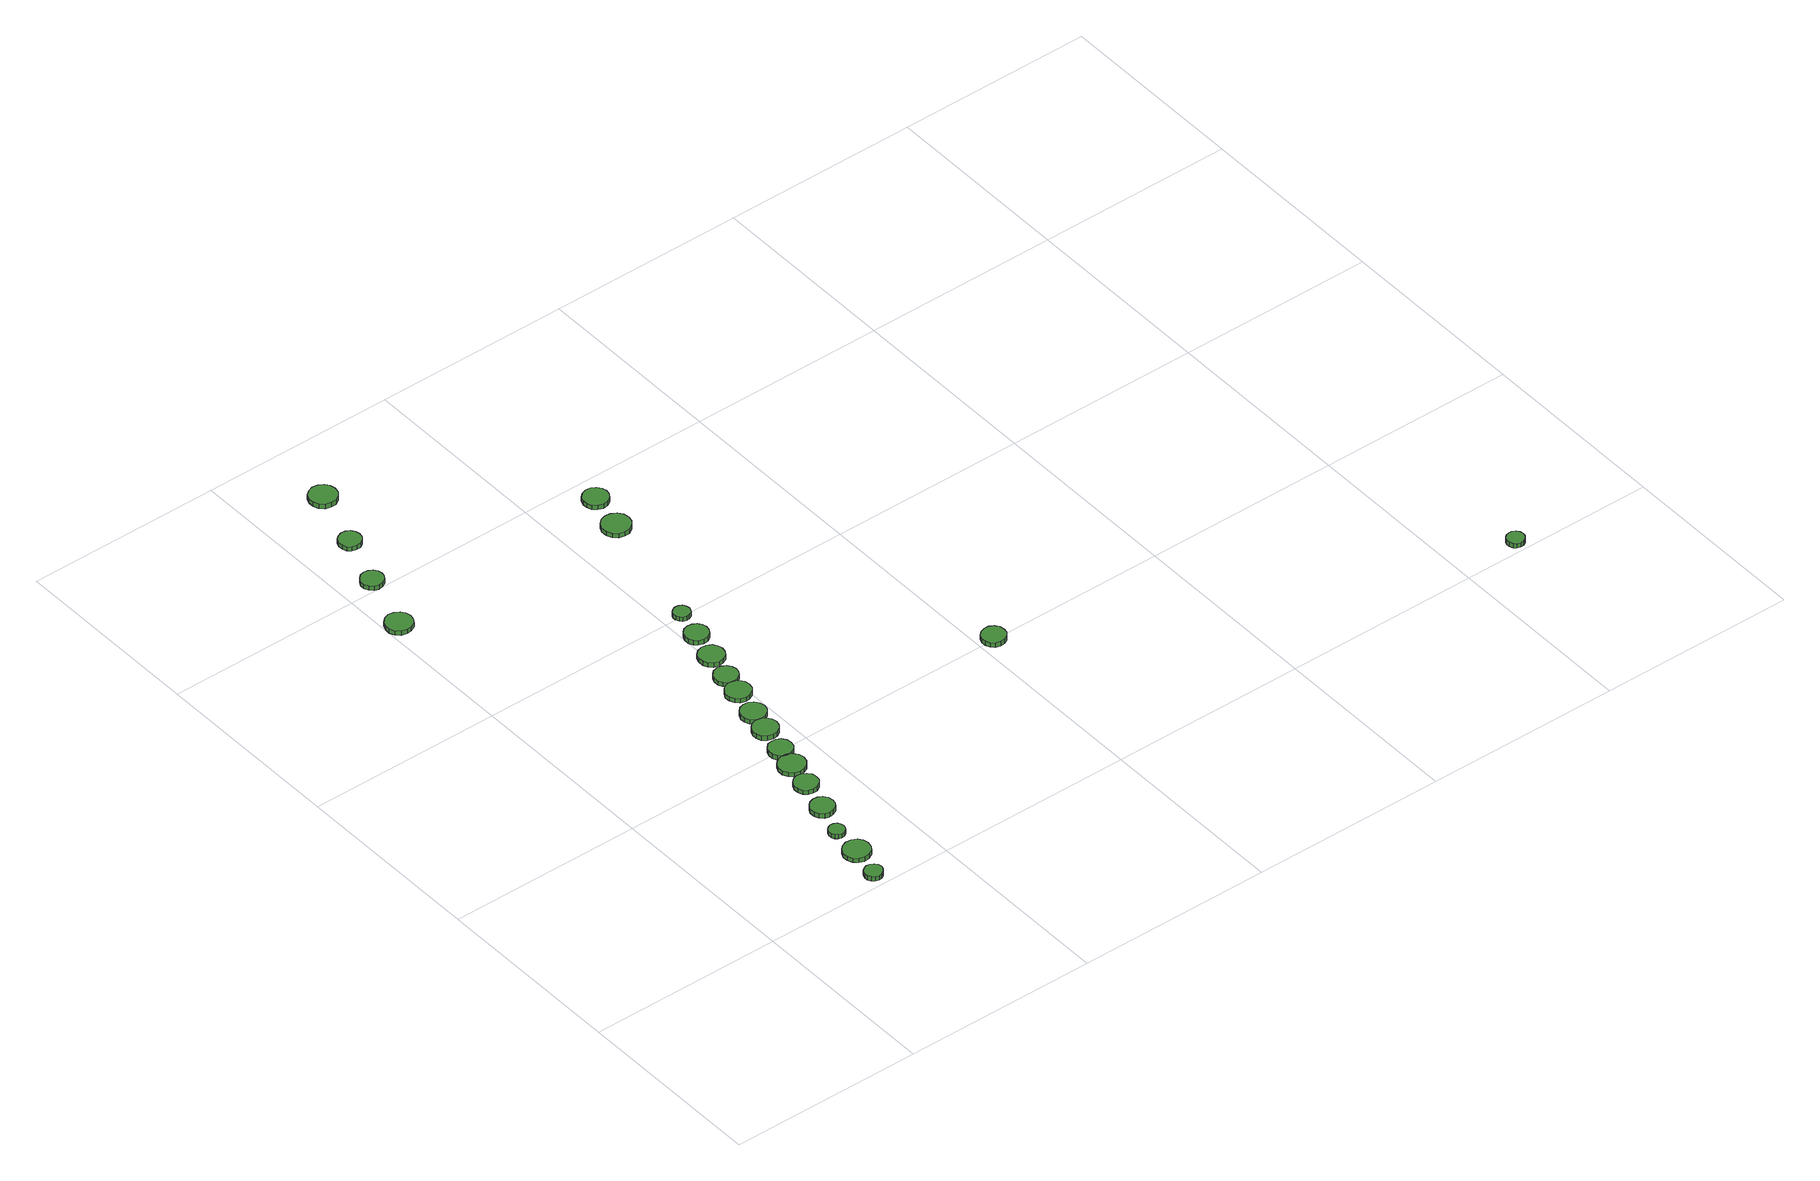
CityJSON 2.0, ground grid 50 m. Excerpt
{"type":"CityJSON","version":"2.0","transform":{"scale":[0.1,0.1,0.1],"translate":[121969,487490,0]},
"CityObjects":{
"tree1":{"type":"SolitaryVegetationObject","attributes":{"function":"something"},"geometry":[{"type":"MultiSurface","lod":"1","boundaries":[[[0,1,2,3,4,5,6,7,8,9,10,11,12,13,14]],[[15,16,17,18,19,20,21,22,23,24,25,26,27,28,29]],[[0,29,28,1]],[[1,28,27,2]],[[2,27,26,3]],[[3,26,25,4]],[[4,25,24,5]],[[5,24,23,6]],[[6,23,22,7]],[[7,22,21,8]],[[8,21,20,9]],[[9,20,19,10]],[[10,19,18,11]],[[11,18,17,12]],[[12,17,16,13]],[[13,16,15,14]],[[14,15,29,0]]]}]},
"tree2":{"type":"SolitaryVegetationObject","attributes":{"function":"something"},"geometry":[{"type":"MultiSurface","lod":"1","boundaries":[[[30,31,32,33,34,35,36,37,38,39,40,41,42,43,44]],[[45,46,47,48,49,50,51,52,53,54,55,56,57,58,59]],[[30,59,58,31]],[[31,58,57,32]],[[32,57,56,33]],[[33,56,55,34]],[[34,55,54,35]],[[35,54,53,36]],[[36,53,52,37]],[[37,52,51,38]],[[38,51,50,39]],[[39,50,49,40]],[[40,49,48,41]],[[41,48,47,42]],[[42,47,46,43]],[[43,46,45,44]],[[44,45,59,30]]]}]},
"tree3":{"type":"SolitaryVegetationObject","attributes":{"function":"something"},"geometry":[{"type":"MultiSurface","lod":"1","boundaries":[[[60,61,62,63,64,65,66,67,68,69,70,71,72,73,74]],[[75,76,77,78,79,80,81,82,83,84,85,86,87,88,89]],[[60,89,88,61]],[[61,88,87,62]],[[62,87,86,63]],[[63,86,85,64]],[[64,85,84,65]],[[65,84,83,66]],[[66,83,82,67]],[[67,82,81,68]],[[68,81,80,69]],[[69,80,79,70]],[[70,79,78,71]],[[71,78,77,72]],[[72,77,76,73]],[[73,76,75,74]],[[74,75,89,60]]]}]},
"tree4":{"type":"SolitaryVegetationObject","attributes":{"function":"something"},"geometry":[{"type":"MultiSurface","lod":"1","boundaries":[[[90,91,92,93,94,95,96,97,98,99,100,101,102,103,104]],[[105,106,107,108,109,110,111,112,113,114,115,116,117,118,119]],[[90,119,118,91]],[[91,118,117,92]],[[92,117,116,93]],[[93,116,115,94]],[[94,115,114,95]],[[95,114,113,96]],[[96,113,112,97]],[[97,112,111,98]],[[98,111,110,99]],[[99,110,109,100]],[[100,109,108,101]],[[101,108,107,102]],[[102,107,106,103]],[[103,106,105,104]],[[104,105,119,90]]]}]},
"tree5":{"type":"SolitaryVegetationObject","attributes":{"function":"something"},"geometry":[{"type":"MultiSurface","lod":"1","boundaries":[[[120,121,122,123,124,125,126,127,128,129,130,131,132,133,134]],[[135,136,137,138,139,140,141,142,143,144,145,146,147,148,149]],[[120,149,148,121]],[[121,148,147,122]],[[122,147,146,123]],[[123,146,145,124]],[[124,145,144,125]],[[125,144,143,126]],[[126,143,142,127]],[[127,142,141,128]],[[128,141,140,129]],[[129,140,139,130]],[[130,139,138,131]],[[131,138,137,132]],[[132,137,136,133]],[[133,136,135,134]],[[134,135,149,120]]]}]},
"tree6":{"type":"SolitaryVegetationObject","attributes":{"function":"something"},"geometry":[{"type":"MultiSurface","lod":"1","boundaries":[[[150,151,152,153,154,155,156,157,158,159,160,161,162,163,164]],[[165,166,167,168,169,170,171,172,173,174,175,176,177,178,179]],[[150,179,178,151]],[[151,178,177,152]],[[152,177,176,153]],[[153,176,175,154]],[[154,175,174,155]],[[155,174,173,156]],[[156,173,172,157]],[[157,172,171,158]],[[158,171,170,159]],[[159,170,169,160]],[[160,169,168,161]],[[161,168,167,162]],[[162,167,166,163]],[[163,166,165,164]],[[164,165,179,150]]]}]},
"tree7":{"type":"SolitaryVegetationObject","attributes":{"function":"something"},"geometry":[{"type":"MultiSurface","lod":"1","boundaries":[[[180,181,182,183,184,185,186,187,188,189,190,191,192,193,194]],[[195,196,197,198,199,200,201,202,203,204,205,206,207,208,209]],[[180,209,208,181]],[[181,208,207,182]],[[182,207,206,183]],[[183,206,205,184]],[[184,205,204,185]],[[185,204,203,186]],[[186,203,202,187]],[[187,202,201,188]],[[188,201,200,189]],[[189,200,199,190]],[[190,199,198,191]],[[191,198,197,192]],[[192,197,196,193]],[[193,196,195,194]],[[194,195,209,180]]]}]},
"tree8":{"type":"SolitaryVegetationObject","attributes":{"function":"something"},"geometry":[{"type":"MultiSurface","lod":"1","boundaries":[[[210,211,212,213,214,215,216,217,218,219,220,221,222,223,224]],[[225,226,227,228,229,230,231,232,233,234,235,236,237,238,239]],[[210,239,238,211]],[[211,238,237,212]],[[212,237,236,213]],[[213,236,235,214]],[[214,235,234,215]],[[215,234,233,216]],[[216,233,232,217]],[[217,232,231,218]],[[218,231,230,219]],[[219,230,229,220]],[[220,229,228,221]],[[221,228,227,222]],[[222,227,226,223]],[[223,226,225,224]],[[224,225,239,210]]]}]},
"tree9":{"type":"SolitaryVegetationObject","attributes":{"function":"something"},"geometry":[{"type":"MultiSurface","lod":"1","boundaries":[[[240,241,242,243,244,245,246,247,248,249,250,251,252,253,254]],[[255,256,257,258,259,260,261,262,263,264,265,266,267,268,269]],[[240,269,268,241]],[[241,268,267,242]],[[242,267,266,243]],[[243,266,265,244]],[[244,265,264,245]],[[245,264,263,246]],[[246,263,262,247]],[[247,262,261,248]],[[248,261,260,249]],[[249,260,259,250]],[[250,259,258,251]],[[251,258,257,252]],[[252,257,256,253]],[[253,256,255,254]],[[254,255,269,240]]]}]},
"tree10":{"type":"SolitaryVegetationObject","attributes":{"function":"something"},"geometry":[{"type":"MultiSurface","lod":"1","boundaries":[[[270,271,272,273,274,275,276,277,278,279,280,281,282,283,284]],[[285,286,287,288,289,290,291,292,293,294,295,296,297,298,299]],[[270,299,298,271]],[[271,298,297,272]],[[272,297,296,273]],[[273,296,295,274]],[[274,295,294,275]],[[275,294,293,276]],[[276,293,292,277]],[[277,292,291,278]],[[278,291,290,279]],[[279,290,289,280]],[[280,289,288,281]],[[281,288,287,282]],[[282,287,286,283]],[[283,286,285,284]],[[284,285,299,270]]]}]},
"tree11":{"type":"SolitaryVegetationObject","attributes":{"function":"something"},"geometry":[{"type":"MultiSurface","lod":"1","boundaries":[[[300,301,302,303,304,305,306,307,308,309,310,311,312,313,314]],[[315,316,317,318,319,320,321,322,323,324,325,326,327,328,329]],[[300,329,328,301]],[[301,328,327,302]],[[302,327,326,303]],[[303,326,325,304]],[[304,325,324,305]],[[305,324,323,306]],[[306,323,322,307]],[[307,322,321,308]],[[308,321,320,309]],[[309,320,319,310]],[[310,319,318,311]],[[311,318,317,312]],[[312,317,316,313]],[[313,316,315,314]],[[314,315,329,300]]]}]},
"tree12":{"type":"SolitaryVegetationObject","attributes":{"function":"something"},"geometry":[{"type":"MultiSurface","lod":"1","boundaries":[[[330,331,332,333,334,335,336,337,338,339,340,341,342,343,344]],[[345,346,347,348,349,350,351,352,353,354,355,356,357,358,359]],[[330,359,358,331]],[[331,358,357,332]],[[332,357,356,333]],[[333,356,355,334]],[[334,355,354,335]],[[335,354,353,336]],[[336,353,352,337]],[[337,352,351,338]],[[338,351,350,339]],[[339,350,349,340]],[[340,349,348,341]],[[341,348,347,342]],[[342,347,346,343]],[[343,346,345,344]],[[344,345,359,330]]]}]},
"tree13":{"type":"SolitaryVegetationObject","attributes":{"function":"something"},"geometry":[{"type":"MultiSurface","lod":"1","boundaries":[[[360,361,362,363,364,365,366,367,368,369,370,371,372,373,374]],[[375,376,377,378,379,380,381,382,383,384,385,386,387,388,389]],[[360,389,388,361]],[[361,388,387,362]],[[362,387,386,363]],[[363,386,385,364]],[[364,385,384,365]],[[365,384,383,366]],[[366,383,382,367]],[[367,382,381,368]],[[368,381,380,369]],[[369,380,379,370]],[[370,379,378,371]],[[371,378,377,372]],[[372,377,376,373]],[[373,376,375,374]],[[374,375,389,360]]]}]},
"tree14":{"type":"SolitaryVegetationObject","attributes":{"function":"something"},"geometry":[{"type":"MultiSurface","lod":"1","boundaries":[[[390,391,392,393,394,395,396,397,398,399,400,401,402,403,404]],[[405,406,407,408,409,410,411,412,413,414,415,416,417,418,419]],[[390,419,418,391]],[[391,418,417,392]],[[392,417,416,393]],[[393,416,415,394]],[[394,415,414,395]],[[395,414,413,396]],[[396,413,412,397]],[[397,412,411,398]],[[398,411,410,399]],[[399,410,409,400]],[[400,409,408,401]],[[401,408,407,402]],[[402,407,406,403]],[[403,406,405,404]],[[404,405,419,390]]]}]},
"tree15":{"type":"SolitaryVegetationObject","attributes":{"function":"something"},"geometry":[{"type":"MultiSurface","lod":"1","boundaries":[[[420,421,422,423,424,425,426,427,428,429,430,431,432,433,434]],[[435,436,437,438,439,440,441,442,443,444,445,446,447,448,449]],[[420,449,448,421]],[[421,448,447,422]],[[422,447,446,423]],[[423,446,445,424]],[[424,445,444,425]],[[425,444,443,426]],[[426,443,442,427]],[[427,442,441,428]],[[428,441,440,429]],[[429,440,439,430]],[[430,439,438,431]],[[431,438,437,432]],[[432,437,436,433]],[[433,436,435,434]],[[434,435,449,420]]]}]},
"tree16":{"type":"SolitaryVegetationObject","attributes":{"function":"something"},"geometry":[{"type":"MultiSurface","lod":"1","boundaries":[[[450,451,452,453,454,455,456,457,458,459,460,461,462,463,464]],[[465,466,467,468,469,470,471,472,473,474,475,476,477,478,479]],[[450,479,478,451]],[[451,478,477,452]],[[452,477,476,453]],[[453,476,475,454]],[[454,475,474,455]],[[455,474,473,456]],[[456,473,472,457]],[[457,472,471,458]],[[458,471,470,459]],[[459,470,469,460]],[[460,469,468,461]],[[461,468,467,462]],[[462,467,466,463]],[[463,466,465,464]],[[464,465,479,450]]]}]},
"tree17":{"type":"SolitaryVegetationObject","attributes":{"function":"something"},"geometry":[{"type":"MultiSurface","lod":"1","boundaries":[[[480,481,482,483,484,485,486,487,488,489,490,491,492,493,494]],[[495,496,497,498,499,500,501,502,503,504,505,506,507,508,509]],[[480,509,508,481]],[[481,508,507,482]],[[482,507,506,483]],[[483,506,505,484]],[[484,505,504,485]],[[485,504,503,486]],[[486,503,502,487]],[[487,502,501,488]],[[488,501,500,489]],[[489,500,499,490]],[[490,499,498,491]],[[491,498,497,492]],[[492,497,496,493]],[[493,496,495,494]],[[494,495,509,480]]]}]},
"tree18":{"type":"SolitaryVegetationObject","attributes":{"function":"something"},"geometry":[{"type":"MultiSurface","lod":"1","boundaries":[[[510,511,512,513,514,515,516,517,518,519,520,521,522,523,524]],[[525,526,527,528,529,530,531,532,533,534,535,536,537,538,539]],[[510,539,538,511]],[[511,538,537,512]],[[512,537,536,513]],[[513,536,535,514]],[[514,535,534,515]],[[515,534,533,516]],[[516,533,532,517]],[[517,532,531,518]],[[518,531,530,519]],[[519,530,529,520]],[[520,529,528,521]],[[521,528,527,522]],[[522,527,526,523]],[[523,526,525,524]],[[524,525,539,510]]]}]},
"tree19":{"type":"SolitaryVegetationObject","attributes":{"function":"something"},"geometry":[{"type":"MultiSurface","lod":"1","boundaries":[[[540,541,542,543,544,545,546,547,548,549,550,551,552,553,554]],[[555,556,557,558,559,560,561,562,563,564,565,566,567,568,569]],[[540,569,568,541]],[[541,568,567,542]],[[542,567,566,543]],[[543,566,565,544]],[[544,565,564,545]],[[545,564,563,546]],[[546,563,562,547]],[[547,562,561,548]],[[548,561,560,549]],[[549,560,559,550]],[[550,559,558,551]],[[551,558,557,552]],[[552,557,556,553]],[[553,556,555,554]],[[554,555,569,540]]]}]},
"tree20":{"type":"SolitaryVegetationObject","attributes":{"function":"something"},"geometry":[{"type":"MultiSurface","lod":"1","boundaries":[[[570,571,572,573,574,575,576,577,578,579,580,581,582,583,584]],[[585,586,587,588,589,590,591,592,593,594,595,596,597,598,599]],[[570,599,598,571]],[[571,598,597,572]],[[572,597,596,573]],[[573,596,595,574]],[[574,595,594,575]],[[575,594,593,576]],[[576,593,592,577]],[[577,592,591,578]],[[578,591,590,579]],[[579,590,589,580]],[[580,589,588,581]],[[581,588,587,582]],[[582,587,586,583]],[[583,586,585,584]],[[584,585,599,570]]]}]},
"tree21":{"type":"SolitaryVegetationObject","attributes":{"function":"something"},"geometry":[{"type":"MultiSurface","lod":"1","boundaries":[[[600,601,602,603,604,605,606,607,608,609,610,611,612,613,614]],[[615,616,617,618,619,620,621,622,623,624,625,626,627,628,629]],[[600,629,628,601]],[[601,628,627,602]],[[602,627,626,603]],[[603,626,625,604]],[[604,625,624,605]],[[605,624,623,606]],[[606,623,622,607]],[[607,622,621,608]],[[608,621,620,609]],[[609,620,619,610]],[[610,619,618,611]],[[611,618,617,612]],[[612,617,616,613]],[[613,616,615,614]],[[614,615,629,600]]]}]},
"tree22":{"type":"SolitaryVegetationObject","attributes":{"function":"something"},"geometry":[{"type":"MultiSurface","lod":"1","boundaries":[[[630,631,632,633,634,635,636,637,638,639,640,641,642,643,644]],[[645,646,647,648,649,650,651,652,653,654,655,656,657,658,659]],[[630,659,658,631]],[[631,658,657,632]],[[632,657,656,633]],[[633,656,655,634]],[[634,655,654,635]],[[635,654,653,636]],[[636,653,652,637]],[[637,652,651,638]],[[638,651,650,639]],[[639,650,649,640]],[[640,649,648,641]],[[641,648,647,642]],[[642,647,646,643]],[[643,646,645,644]],[[644,645,659,630]]]}]}
},
"vertices":[
[343,37,15],[341,46,15],[335,53,15],[327,58,15],[318,59,15],[309,56,15],[302,50,15],[298,41,15],[298,32,15],[302,23,15],[309,17,15],[318,14,15],[327,15,15],[335,20,15],[341,27,15],[341,27,2],[335,20,2],[327,15,2],[318,14,2],[309,17,2],[302,23,2],[298,32,2],[298,41,2],[302,50,2],[309,56,2],[318,59,2],[327,58,2],[335,53,2],[341,46,2],[343,37,2],
[372,119,14],[369,133,14],[361,144,14],[348,151,14],[334,152,14],[321,148,14],[311,139,14],[305,126,14],[305,112,14],[311,99,14],[321,90,14],[334,85,14],[348,87,14],[361,94,14],[369,105,14],[369,105,2],[361,94,2],[348,87,2],[334,85,2],[321,90,2],[311,99,2],[305,112,2],[305,126,2],[311,139,2],[321,148,2],[334,152,2],[348,151,2],[361,144,2],[369,133,2],[372,119,2],
[367,201,13],[365,209,13],[361,216,13],[353,220,13],[345,221,13],[337,218,13],[331,213,13],[328,205,13],[328,197,13],[331,189,13],[337,184,13],[345,181,13],[353,182,13],[361,186,13],[365,193,13],[365,193,1],[361,186,1],[353,182,1],[345,181,1],[337,184,1],[331,189,1],[328,197,1],[328,205,1],[331,213,1],[337,218,1],[345,221,1],[353,220,1],[361,216,1],[365,209,1],[367,201,1],
[67,1370,16],[64,1384,16],[56,1395,16],[43,1402,16],[30,1404,16],[16,1400,16],[6,1390,16],[0,1377,16],[0,1363,16],[6,1351,16],[16,1341,16],[30,1337,16],[43,1338,16],[56,1345,16],[64,1357,16],[64,1357,4],[56,1345,4],[43,1338,4],[30,1337,4],[16,1341,4],[6,1351,4],[0,1363,4],[0,1377,4],[6,1390,4],[16,1400,4],[30,1404,4],[43,1402,4],[56,1395,4],[64,1384,4],[67,1370,4],
[403,284,14],[400,297,14],[393,307,14],[382,313,14],[370,314,14],[358,310,14],[349,302,14],[344,291,14],[344,278,14],[349,267,14],[358,258,14],[370,255,14],[382,256,14],[393,262,14],[400,272,14],[400,272,1],[393,262,1],[382,256,1],[370,255,1],[358,258,1],[349,267,1],[344,278,1],[344,291,1],[349,302,1],[358,310,1],[370,314,1],[382,313,1],[393,307,1],[400,297,1],[403,284,1],
[426,371,13],[424,383,13],[416,393,13],[405,399,13],[393,401,13],[381,397,13],[372,389,13],[367,377,13],[367,365,13],[372,353,13],[381,345,13],[393,341,13],[405,342,13],[416,349,13],[424,359,13],[424,359,1],[416,349,1],[405,342,1],[393,341,1],[381,345,1],[372,353,1],[367,365,1],[367,377,1],[372,389,1],[381,397,1],[393,401,1],[405,399,1],[416,393,1],[424,383,1],[426,371,1],
[107,1522,18],[105,1534,18],[98,1543,18],[88,1549,18],[76,1551,18],[65,1547,18],[56,1539,18],[51,1528,18],[51,1517,18],[56,1506,18],[65,1498,18],[76,1494,18],[88,1496,18],[98,1501,18],[105,1511,18],[105,1511,6],[98,1501,6],[88,1496,6],[76,1494,6],[65,1498,6],[56,1506,6],[51,1517,6],[51,1528,6],[56,1539,6],[65,1547,6],[76,1551,6],[88,1549,6],[98,1543,6],[105,1534,6],[107,1522,6],
[445,440,14],[442,454,14],[433,465,14],[421,472,14],[407,473,14],[394,469,14],[384,460,14],[378,447,14],[378,433,14],[384,420,14],[394,411,14],[407,406,14],[421,408,14],[433,415,14],[442,426,14],[442,426,2],[433,415,2],[421,408,2],[407,406,2],[394,411,2],[384,420,2],[378,433,2],[378,447,2],[384,460,2],[394,469,2],[407,473,2],[421,472,2],[433,465,2],[442,454,2],[445,440,2],
[455,498,15],[452,510,15],[445,520,15],[434,526,15],[422,527,15],[410,524,15],[401,515,15],[396,504,15],[396,491,15],[401,480,15],[410,472,15],[422,468,15],[434,469,15],[445,475,15],[452,485,15],[452,485,2],[445,475,2],[434,469,2],[422,468,2],[410,472,2],[401,480,2],[396,491,2],[396,504,2],[401,515,2],[410,524,2],[422,527,2],[434,526,2],[445,520,2],[452,510,2],[455,498,2],
[475,574,14],[472,587,14],[464,598,14],[453,605,14],[440,606,14],[427,602,14],[417,593,14],[412,581,14],[412,568,14],[417,556,14],[427,547,14],[440,543,14],[453,544,14],[464,551,14],[472,561,14],[472,561,1],[464,551,1],[453,544,1],[440,543,1],[427,547,1],[417,556,1],[412,568,1],[412,581,1],[417,593,1],[427,602,1],[440,606,1],[453,605,1],[464,598,1],[472,587,1],[475,574,1],
[152,1658,20],[150,1669,20],[143,1679,20],[133,1685,20],[121,1686,20],[110,1682,20],[101,1675,20],[97,1664,20],[97,1652,20],[101,1641,20],[110,1633,20],[121,1630,20],[133,1631,20],[143,1637,20],[150,1646,20],[150,1646,8],[143,1637,8],[133,1631,8],[121,1630,8],[110,1633,8],[101,1641,8],[97,1652,8],[97,1664,8],[101,1675,8],[110,1682,8],[121,1686,8],[133,1685,8],[143,1679,8],[150,1669,8],[152,1658,8],
[489,634,14],[486,647,14],[478,658,14],[467,665,14],[454,666,14],[441,662,14],[431,653,14],[426,641,14],[426,628,14],[431,615,14],[441,607,14],[454,603,14],[467,604,14],[478,611,14],[486,621,14],[486,621,2],[478,611,2],[467,604,2],[454,603,2],[441,607,2],[431,615,2],[426,628,2],[426,641,2],[431,653,2],[441,662,2],[454,666,2],[467,665,2],[478,658,2],[486,647,2],[489,634,2],
[507,711,16],[505,724,16],[497,735,16],[485,741,16],[472,743,16],[459,739,16],[450,730,16],[444,718,16],[444,704,16],[450,692,16],[459,683,16],[472,679,16],[485,681,16],[497,687,16],[505,698,16],[505,698,4],[497,687,4],[485,681,4],[472,679,4],[459,683,4],[450,692,4],[444,704,4],[444,718,4],[450,730,4],[459,739,4],[472,743,4],[485,741,4],[497,735,4],[505,724,4],[507,711,4],
[206,1812,23],[203,1826,23],[195,1838,23],[182,1845,23],[168,1847,23],[154,1842,23],[143,1833,23],[138,1819,23],[138,1805,23],[143,1792,23],[154,1782,23],[168,1778,23],[182,1779,23],[195,1787,23],[203,1798,23],[203,1798,10],[195,1787,10],[182,1779,10],[168,1778,10],[154,1782,10],[143,1792,10],[138,1805,10],[138,1819,10],[143,1833,10],[154,1842,10],[168,1847,10],[182,1845,10],[195,1838,10],[203,1826,10],[206,1812,10],
[518,770,16],[515,782,16],[508,792,16],[497,798,16],[485,800,16],[473,796,16],[464,787,16],[459,776,16],[459,764,16],[464,752,16],[473,744,16],[485,740,16],[497,741,16],[508,748,16],[515,758,16],[515,758,4],[508,748,4],[497,741,4],[485,740,4],[473,744,4],[464,752,4],[459,764,4],[459,776,4],[464,787,4],[473,796,4],[485,800,4],[497,798,4],[508,792,4],[515,782,4],[518,770,4],
[536,842,19],[533,855,19],[526,866,19],[514,872,19],[501,874,19],[488,870,19],[478,861,19],[473,849,19],[473,835,19],[478,823,19],[488,814,19],[501,810,19],[514,812,19],[526,818,19],[533,829,19],[533,829,7],[526,818,7],[514,812,7],[501,810,7],[488,814,7],[478,823,7],[473,835,7],[473,849,7],[478,861,7],[488,870,7],[501,874,7],[514,872,7],[526,866,7],[533,855,7],[536,842,7],
[553,919,22],[550,931,22],[543,941,22],[532,947,22],[520,948,22],[508,945,22],[499,936,22],[494,925,22],[494,912,22],[499,901,22],[508,893,22],[520,889,22],[532,890,22],[543,896,22],[550,906,22],[550,906,9],[543,896,9],[532,890,9],[520,889,9],[508,893,9],[499,901,9],[494,912,9],[494,925,9],[499,936,9],[508,945,9],[520,948,9],[532,947,9],[543,941,9],[550,931,9],[553,919,9],
[560,991,27],[558,999,27],[553,1007,27],[545,1011,27],[536,1012,27],[528,1009,27],[522,1003,27],[518,995,27],[518,987,27],[522,979,27],[528,973,27],[536,970,27],[545,971,27],[553,975,27],[558,982,27],[558,982,15],[553,975,15],[545,971,15],[536,970,15],[528,973,15],[522,979,15],[518,987,15],[518,995,15],[522,1003,15],[528,1009,15],[536,1012,15],[545,1011,15],[553,1007,15],[558,999,15],[560,991,15],
[650,1318,29],[647,1332,29],[638,1344,29],[625,1352,29],[610,1353,29],[596,1349,29],[585,1339,29],[579,1325,29],[579,1310,29],[585,1296,29],[596,1286,29],[610,1282,29],[625,1283,29],[638,1291,29],[647,1303,29],[647,1303,17],[638,1291,17],[625,1283,17],[610,1282,17],[596,1286,17],[585,1296,17],[579,1310,17],[579,1325,17],[585,1339,17],[596,1349,17],[610,1353,17],[625,1352,17],[638,1344,17],[647,1332,17],[650,1318,17],
[668,1418,30],[665,1430,30],[657,1441,30],[646,1448,30],[633,1449,30],[620,1445,30],[610,1436,30],[605,1424,30],[605,1411,30],[610,1399,30],[620,1390,30],[633,1386,30],[646,1387,30],[657,1394,30],[665,1405,30],[665,1405,18],[657,1394,18],[646,1387,18],[633,1386,18],[620,1390,18],[610,1399,18],[605,1411,18],[605,1424,18],[610,1436,18],[620,1445,18],[633,1449,18],[646,1448,18],[657,1441,18],[665,1430,18],[668,1418,18],
[1062,492,26],[1060,505,26],[1052,515,26],[1042,521,26],[1029,522,26],[1017,518,26],[1008,510,26],[1003,499,26],[1003,486,26],[1008,475,26],[1017,467,26],[1029,463,26],[1042,464,26],[1052,470,26],[1060,480,26],[1060,480,13],[1052,470,13],[1042,464,13],[1029,463,13],[1017,467,13],[1008,475,13],[1003,486,13],[1003,499,13],[1008,510,13],[1017,518,13],[1029,522,13],[1042,521,13],[1052,515,13],[1060,505,13],[1062,492,13],
[2173,22,25],[2172,31,25],[2166,38,25],[2158,43,25],[2149,44,25],[2140,41,25],[2134,35,25],[2130,27,25],[2130,18,25],[2134,9,25],[2140,3,25],[2149,0,25],[2158,1,25],[2166,6,25],[2172,13,25],[2172,13,12],[2166,6,12],[2158,1,12],[2149,0,12],[2140,3,12],[2134,9,12],[2130,18,12],[2130,27,12],[2134,35,12],[2140,41,12],[2149,44,12],[2158,43,12],[2166,38,12],[2172,31,12],[2173,22,12]
]}
